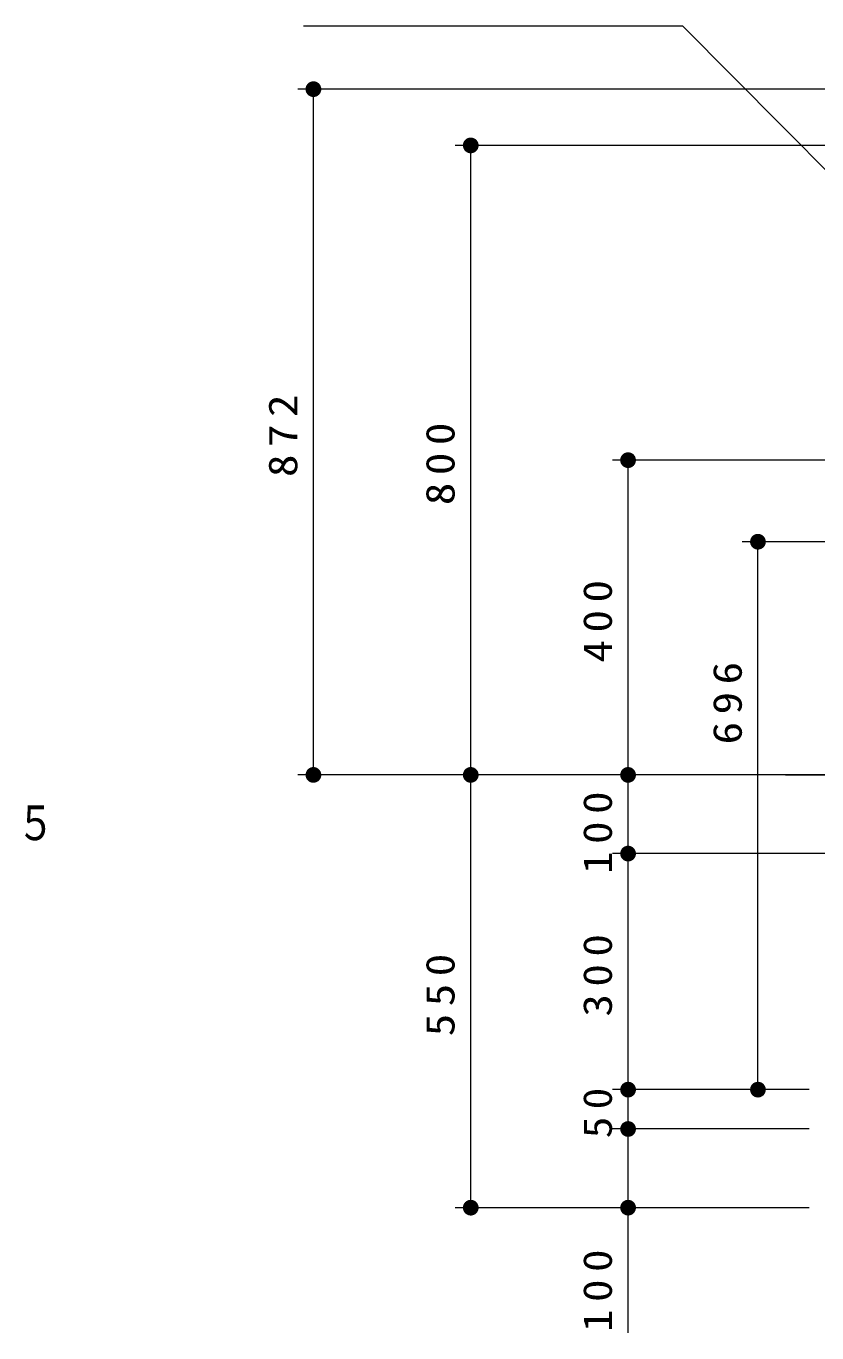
# Model space of a CAD drawing. Units: millimetres on the paper, scale 1:20. Extents: x -365 to 0, y -26 to 257.
# Drawn here: x -175.6 to -125.3, y 46.4 to 129.4 of the extents above; entities that cross this region are included whole.
import ezdxf

# ---------------------------------------------------------------- set-up
doc = ezdxf.new("R2010")
doc.units = ezdxf.units.MM
doc.layers.add('1_20', color=7, linetype='Continuous', lineweight=25)
doc.styles.add('ＭＳ ゴシック', font='')
doc.styles.get('ＭＳ ゴシック').set_extended_font_data('MS Gothic')

# ---------------------------------------------------------------- blocks, each defined once
blk = doc.blocks.new('filled_dot')
at = {"color": 0, "linetype": 'Continuous', "lineweight": -2, "const_width": 1.25}
blk.add_lwpolyline([(-0.625, 0, 1), (0.625, 0, 1)], format="xyb", close=True, dxfattribs=at)

msp = doc.modelspace()

# ---------------------------------------------------------------- linework, layer by layer
at = {"layer": '1_20', "lineweight": 13}
for p, q in [((-78.941, 125.422), (-158.311, 125.422)), ((-157.311, 81.846), (-157.311, 125.422)), ((-119.061, 121.846), (-148.311, 121.846)), ((-147.311, 81.846), (-147.311, 121.846)), ((-116.241, 101.846), (-138.311, 101.846)), ((-137.311, 81.846), (-137.311, 101.846)), ((-119.161, 96.663), (-130.057, 96.663)), ((-129.057, 61.846), (-129.057, 96.663)), ((-128.311, 81.846), (-158.311, 81.846)), ((-128.311, 81.846), (-148.311, 81.846)), ((-125.811, 81.846), (-148.311, 81.846)), ((-147.311, 54.346), (-147.311, 81.846)), ((-128.311, 81.846), (-138.311, 81.846)), ((-137.311, 76.846), (-137.311, 81.846)), ((-123.311, 76.846), (-138.311, 76.846)), ((-137.311, 61.846), (-137.311, 76.846)), ((-125.811, 61.846), (-138.311, 61.846)), ((-137.311, 59.346), (-137.311, 61.846)), ((-125.811, 61.846), (-130.057, 61.846)), ((-125.811, 59.346), (-138.311, 59.346)), ((-137.311, 46.391), (-137.311, 59.346)), ((-125.811, 54.346), (-148.311, 54.346))]:
    msp.add_line(p, q, dxfattribs=at)
at = {"layer": '1_20'}
msp.add_line((-127.311, 81.846), (-117.986, 81.846), dxfattribs=at)
at = {"layer": '1_20', "lineweight": 13}
msp.add_lwpolyline([(-117.922, 113.407), (-133.828, 129.426), (-157.94, 129.426)], dxfattribs=at)

# ---------------------------------------------------------------- block references
at = {"layer": '1_20', "lineweight": 13, "xscale": 0.4, "yscale": 0.4}
for p, rotation in [((-157.311, 125.422), 270), ((-147.311, 121.846), 270), ((-137.311, 101.846), 270), ((-129.057, 96.663), 270), ((-157.311, 81.846), 90), ((-147.311, 81.846), 270), ((-147.311, 81.846), 90), ((-137.311, 81.846), 90), ((-137.311, 81.846), 270), ((-137.311, 76.846), 270), ((-137.311, 61.846), 270), ((-129.057, 61.846), 90), ((-137.311, 59.346), 270), ((-147.311, 54.346), 90), ((-137.311, 54.346), 90)]:
    msp.add_blockref('filled_dot', p, dxfattribs=dict(at, rotation=rotation))

# ---------------------------------------------------------------- texts
at = {"layer": '1_20', "char_height": 1.833, "attachment_point": 8, "rotation": 90, "style": 'ＭＳ ゴシック'}
for s, insert in [('\\T1.33;\\W1.15;872', (-158.311, 103.634)), ('\\T1.33;\\W1.15;800', (-148.311, 101.846)), ('\\T1.33;\\W1.15;400', (-138.311, 91.846)), ('\\T1.33;\\W1.15;696', (-130.057, 86.641)), ('\\T1.33;\\W1.15;100', (-138.311, 78.411)), ('\\T1.33;\\W1.15;300', (-138.311, 69.346)), ('\\T1.33;\\W1.15;550', (-148.311, 68.096)), ('\\T1.34;\\W1.1;50', (-138.311, 60.596)), ('\\T1.33;\\W1.15;100', (-138.311, 49.307))]:
    msp.add_mtext(s, dxfattribs=dict(at, insert=insert))
at = {"layer": '1_20', "insert": (-218.235, 78.5), "char_height": 2.199, "attachment_point": 4, "style": 'ＭＳ ゴシック'}
msp.add_mtext('\\T1.63;\\W0.8;ポスト：φ１２７×４．５', dxfattribs=at)

doc.saveas('drawing.dxf')
